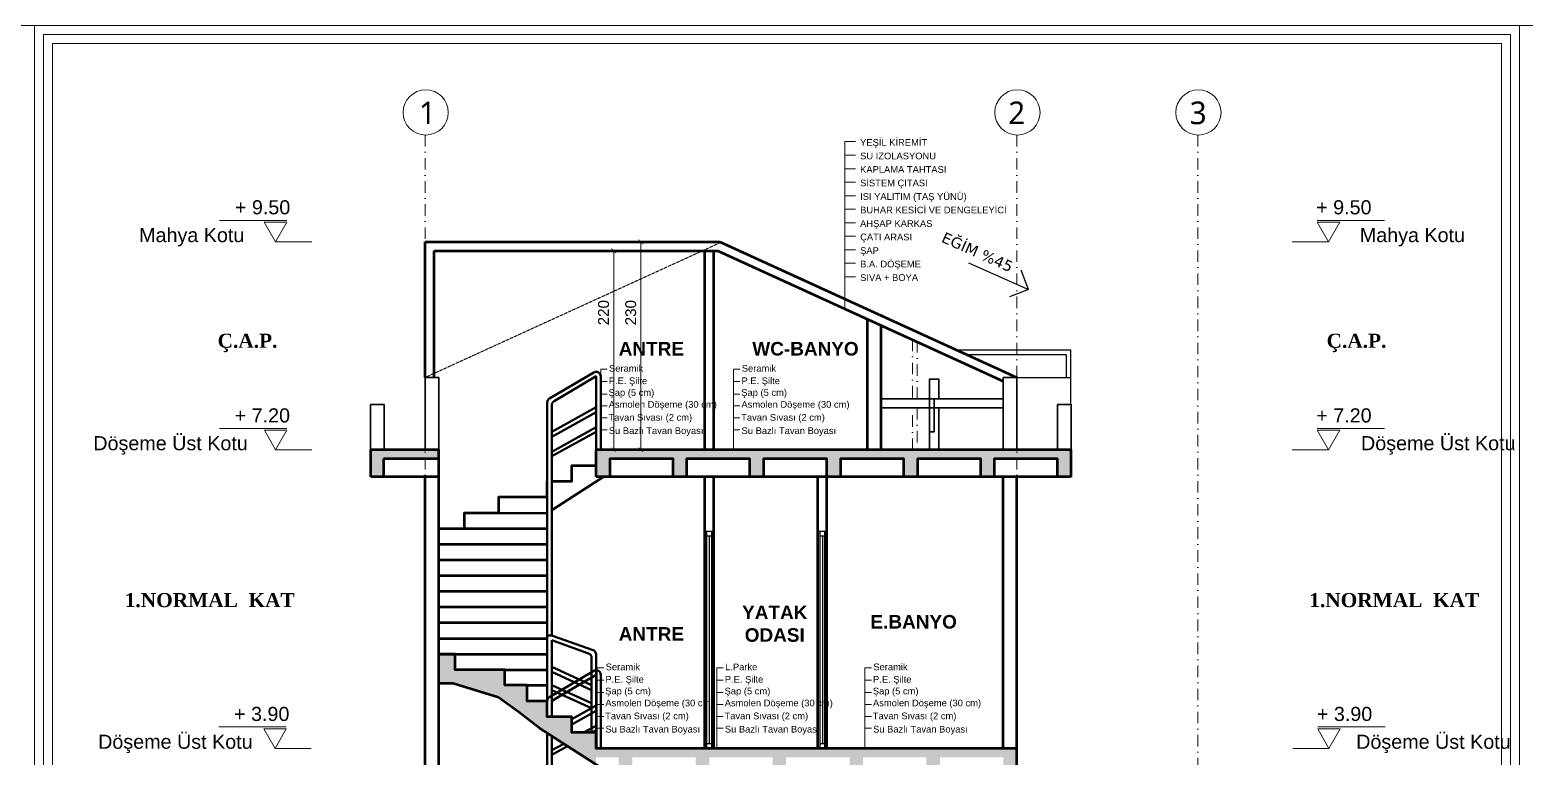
# Model space of a CAD drawing. Header units: millimetres. Extents: x 14753 to 45183, y 5640 to 19518.
# Drawn here: x 26674 to 28326, y 16760 to 17563 of the extents above; entities that cross this region are included whole.
import ezdxf

# ---------------------------------------------------------------- set-up
doc = ezdxf.new("R2010")
doc.units = ezdxf.units.MM
for name, pattern in [('DASHDOT', [25.399999999999995, 12.7, -6.349999999999999, 0, -6.349999999999999]), ('DUZ', [0]), ('HIDDEN', [0.375, 0.25, -0.125])]:
    doc.linetypes.add(name, pattern=pattern)
doc.layers.add('a_p1_enince', color=1, linetype='Continuous')
for name, color, linetype, lineweight in [('AKS', 251, 'DASHDOT', 0), ('CERCEVE', 66, 'Continuous', 0), ('Duvar', 1, 'Continuous', 50), ('DUVAR_0.30_gkhn', 7, 'DUZ', 30), ('Görüneyen', 250, 'HIDDEN', 0), ('k aks', 44, 'DASHDOT', 18), ('K GÖRÜNÜŞ ARKA', 133, 'Continuous', 25), ('k ic olcu', 254, 'Continuous', 18), ('k pencere', 4, 'Continuous', 25), ('k tarama', 252, 'Continuous', 9), ('k yazi', 253, 'Continuous', 15), ('Kolon', 30, 'Continuous', 50), ('korkuluk', 6, 'Continuous', 40), ('YAZI', 1, 'Continuous', 0)]:
    doc.layers.add(name, color=color, linetype=linetype, lineweight=lineweight)
doc.styles.add('MtXpl_Segoe_UI', font='segoeui.ttf')
doc.styles.get("Standard").update_dxf_attribs({"font": 'arial.ttf'})
doc.dimstyles.new('icölcü', dxfattribs={"dimtxt": 12, "dimasz": 5, "dimexe": 1.25, "dimexo": 0.625, "dimgap": 5, "dimtad": 1, "dimdec": 0, "dimtxsty": 'Standard', "dimblk": 'ARCHTICK', "dimcen": -10, "dimse1": 1, "dimse2": 1, "dimadec": 0, "dimazin": 0, "dimtfac": 1, "dimtdec": 0, "dimtix": 1, "dimtmove": 0, "dimatfit": 3, "dimldrblk": 'ARCHTICK', "dimfxl": 1, "dimarcsym": 0})

# ---------------------------------------------------------------- blocks, each defined once
blk = doc.blocks.new('kot1')
for p, q in [((578788.5013949978, 90039.10951766901), (578862.9744544147, 90039.10951766901)), ((578801.0013949977, 90015.45888257441), (578761.0013949977, 90015.45888257441))]:
    blk.add_line(p, q)
blk.add_lwpolyline([(578813.5013949977, 90037.10951766899), (578788.5013949978, 90037.10951766899), (578801.0013949977, 90015.45888257441)], close=True)
blk = doc.blocks.new('k4')
at = {"layer": 'YAZI', "xscale": -1}
for p in [(976925.0380763625, 4460772.342420494), (976925.0787831699, 4460542.441645302), (976924.3864420552, 4460212.441645302), (976936.4575047228, 4459882.441645303), (976937.1139725597, 4459822.441645303), (976909.9485159568, 4459602.441645302), (976909.9485159568, 4459542.441645303)]:
    blk.add_blockref('kot1', p, dxfattribs=at)
at = {"layer": 'YAZI'}
for s, p in [('+ 9.50', (398079.0605059606, 4550818.228418696, 574.2036407451214)), ('Mahya Kotu', (397973.1956796315, 4550787.507371284, 574.2036407451214)), ('+ 7.20', (398078.7839139566, 4550588.166819554, 574.2036407451214)), ('Döşeme Üst Kotu', (397922.552614645, 4550557.445772141, 574.2036407451214)), ('+ 3.90', (398078.091572842, 4550258.166819554, 574.2036407451214)), ('Döşeme Üst Kotu', (397927.8900110067, 4550227.445772142, 574.2036407451214)), ('+ 0.60(128.98)', (398006.5415931451, 4549928.166819554, 574.2036407451214)), ('S.B.K.', (398055.192902893, 4549897.445772141, 574.2036407451214)), ('± 0.00(128.38)', (398006.6050461327, 4549868.166819554, 574.2036407451214)), ('Sıfır kotu', (398025.5859817063, 4549837.806257015, 574.2036407451214)), ('-2.20', (398053.2774297854, 4549646.166819554, 574.2036407451214)), ('Temel Üst Kotu', (397946.6625924975, 4549617.445772142, 574.2036407451214)), ('-2.80', (398081.3382979146, 4549585.19585954, 459.3629125960972)), ('Temel Alt Kotu', (397954.4203846053, 4549557.536723289, 459.3629125960972))]:
    blk.add_text(s, height=15.6, dxfattribs=at).set_placement(p)
at = {"layer": 'YAZI', "char_height": 15.6, "width": 230.8503102549198, "attachment_point": 2}
for s, insert in [('{\\fTimes New Roman|b1|i0|c162|p18;Ç.A.P.}', (398092.9751912872, 4550686.287827863, -0.0010915079240021)), ('{\\fTimes New Roman|b1|i0|c162|p18;1.NORMAL  KAT}', (398051.2309492553, 4550399.606518415, -0.0010915079240021)), ('{\\fTimes New Roman|b1|i0|c162|p18;ZEMİN  KAT}', (398046.0338548907, 4550138.539850163, -0.0010915079240021)), ('{\\fTimes New Roman|b1|i0|c162|p18;1.BODRUM  KAT}', (398046.0338548907, 4549748.379798757, -0.0010915079240021))]:
    blk.add_mtext(s, dxfattribs=dict(at, insert=insert))
blk = doc.blocks.new('k3')
at = {"layer": 'YAZI'}
for p in [(-179475.0310472602, 4460772.342420494), (-179475.0717540676, 4460542.441645302), (-179474.379412953, 4460212.441645302), (-179486.4504756203, 4459882.441645303), (-179487.1069434576, 4459822.441645303), (-179459.9414868548, 4459602.441645302), (-179459.9414868548, 4459542.441645303)]:
    blk.add_blockref('kot1', p, dxfattribs=at)
for s, p in [('+ 9.50', (399312.460582262, 4550818.228418696, 574.2036407451214)), ('Mahya Kotu', (399360.6717676393, 4550787.507371284, 574.2036407451214)), ('+ 7.20', (399312.5684648211, 4550588.166819554, 574.2036407451214)), ('Döşeme Üst Kotu', (399362.0291801385, 4550557.445772141, 574.2036407451214)), ('+ 3.90', (399313.2608059357, 4550258.166819554, 574.2036407451214)), ('Döşeme Üst Kotu', (399356.6917837767, 4550227.445772142, 574.2036407451214)), ('+ 0.60(128.98)', (399306.2484208165, 4549928.166819554, 574.2036407451214)), ('S.B.K.', (399332.9202545437, 4549897.445772141, 574.2036407451214)), ('± 0.00(128.38)', (399306.8598056082, 4549868.166819554, 574.2036407451214)), ('Sıfır kotu', (399335.353707814, 4549837.806257015, 574.2036407451214)), ('-2.20', (399348.6361602395, 4549646.166819554, 574.2036407451214)), ('Temel Üst Kotu', (399354.2615238432, 4549617.445772142, 574.2036407451214)), ('-2.80', (399320.5752921103, 4549585.19585954, 459.3629125960972)), ('Temel Alt Kotu', (399349.068115297, 4549557.536723289, 459.3629125960972))]:
    blk.add_text(s, height=15.6, dxfattribs=at).set_placement(p)
at = {"layer": 'YAZI', "char_height": 15.6, "width": 230.8503102549198, "attachment_point": 2}
for s, insert in [('{\\fTimes New Roman|b1|i0|c162|p18;Ç.A.P.}', (399357.0318378149, 4550686.287827863, -0.0010915079240021)), ('{\\fTimes New Roman|b1|i0|c162|p18;1.NORMAL  KAT}', (399398.7760798468, 4550399.606518415, -0.0010915079240021)), ('{\\fTimes New Roman|b1|i0|c162|p18;ZEMİN  KAT}', (399403.9731742115, 4550138.539850163, -0.0010915079240021)), ('{\\fTimes New Roman|b1|i0|c162|p18;1.BODRUM  KAT}', (399403.9731742115, 4549748.379798757, -0.0010915079240021))]:
    blk.add_mtext(s, dxfattribs=dict(at, insert=insert))
blk = doc.blocks.new('GXFFCGXFGFC')
at = {"layer": 'k yazi'}
for p, q in [((25995.32770850364, 12934.18351832815), (25995.32770850364, 12749.4607881414)), ((26007.39960922377, 12934.18351832815), (25995.32770850347, 12934.18351832815)), ((26007.39960922377, 12919.24495832818), (25995.32770850347, 12919.24495832818)), ((26007.39960922377, 12904.3063983282), (25995.32770850347, 12904.3063983282)), ((26007.39960922377, 12889.36783832822), (25995.32770850347, 12889.36783832822)), ((26007.39960922359, 12874.42927832824), (25995.32770850329, 12874.42927832824)), ((26007.39960922342, 12859.49071832826), (25995.32770850311, 12859.49071832826)), ((26007.39960922324, 12844.55215832828), (25995.32770850294, 12844.55215832828)), ((26007.39960922307, 12829.6135983283), (25995.32770850277, 12829.6135983283)), ((26007.39960922289, 12814.67503832832), (25995.32770850259, 12814.67503832832)), ((26007.39960922289, 12799.73647832834), (25995.32770850259, 12799.73647832834)), ((26007.39960922184, 12784.79791832836), (25995.32770850154, 12784.79791832836))]:
    blk.add_line(p, q, dxfattribs=at)
for s, p in [('YEŞİL KİREMİT', (26012.3791292237, 12929.59546704206)), ('SU IZOLASYONU', (26012.3791292237, 12914.65690704208)), ('KAPLAMA TAHTASI', (26012.3791292237, 12899.7183470421)), ('SİSTEM ÇITASI', (26012.3791292237, 12884.77978704212)), ('ISI YALITIM (TAŞ YÜNÜ)', (26012.37912922353, 12869.84122704214)), ('BUHAR KESİCİ VE DENGELEYİCİ', (26012.37912922335, 12854.90266704216)), ('AHŞAP KARKAS', (26012.37912922317, 12839.96410704218)), ('ÇATI ARASI', (26012.379129223, 12825.0255470422)), ('ŞAP', (26012.37912922283, 12810.08698704221)), ('B.A. DÖŞEME', (26012.37912922283, 12795.14842704223)), ('SIVA + BOYA', (26012.37912922178, 12780.20986704226))]:
    blk.add_text(s, height=7.400000000000001, dxfattribs=at).set_placement(p)
blk = doc.blocks.new('_ArchTick')
at = {"color": 0, "linetype": 'ByBlock', "const_width": 0.15}
blk.add_lwpolyline([(-0.5, -0.5), (0.5, 0.5)], dxfattribs=at)
blk = doc.blocks.new('*D883')
at = {"layer": 'Defpoints', "color": 0, "transparency": 16777216}
for p in [(389633.6173663067, 4550787.900527875), (389720.9476994856, 4550787.900527875), (389645.2592489821, 4550557.900527878)]:
    blk.add_point(p, dxfattribs=at)
at = {"layer": 'k ic olcu', "color": 0, "lineweight": -2, "transparency": 16777216}
blk.add_line((389633.6173663067, 4550557.900527878), (389633.6173663067, 4550787.900527875), dxfattribs=at)
at = {"layer": 'k ic olcu', "color": 0, "lineweight": -2, "transparency": 16777216, "xscale": 5, "yscale": 5, "zscale": 5}
for p, rotation in [((389633.6173663067, 4550787.900527875), 90), ((389633.6173663067, 4550557.900527878), 270)]:
    blk.add_blockref('_ArchTick', p, dxfattribs=dict(at, rotation=rotation))
at = {"layer": 'k ic olcu', "color": 0, "transparency": 16777216, "insert": (389622.4863976858, 4550709.509719085), "char_height": 12, "attachment_point": 5, "rotation": 90}
blk.add_mtext('230', dxfattribs=at)
blk = doc.blocks.new('*D884')
at = {"layer": 'Defpoints', "color": 0, "transparency": 16777216}
for p in [(389603.6218001396, 4550777.900527877), (389704.259248982, 4550777.900527877), (389615.2592489821, 4550557.900527878)]:
    blk.add_point(p, dxfattribs=at)
at = {"layer": 'k ic olcu', "color": 0, "lineweight": -2, "transparency": 16777216}
blk.add_line((389603.6218001396, 4550557.900527878), (389603.6218001396, 4550777.900527877), dxfattribs=at)
at = {"layer": 'k ic olcu', "color": 0, "lineweight": -2, "transparency": 16777216, "xscale": 5, "yscale": 5, "zscale": 5}
for p, rotation in [((389603.6218001396, 4550777.900527877), 90), ((389603.6218001396, 4550557.900527878), 270)]:
    blk.add_blockref('_ArchTick', p, dxfattribs=dict(at, rotation=rotation))
at = {"layer": 'k ic olcu', "color": 0, "transparency": 16777216, "insert": (389592.4949242882, 4550709.509719085), "char_height": 12, "attachment_point": 5, "rotation": 90}
blk.add_mtext('220', dxfattribs=at)
blk = doc.blocks.new('b blok a-a kesiti')
at = {"layer": 'k tarama'}
h = blk.add_hatch(dxfattribs=at)
h.set_pattern_fill('JIS_STN_2.5', color=256, scale=5)
h.set_pattern_definition([(45, (66.99744274740806, -1743.027418503538), (-8.838834764831844, 8.838834764831844), []), (45, (75.8224427474197, -1743.027418503538), (-8.838834764831844, 8.838834764831844), [6, -2.5])])
h.paths.add_polyline_path([(389754.2592489819, 4550547.900527877), (389684.2592489819, 4550547.900527877), (389684.2592489819, 4550527.900527876), (389669.2592489819, 4550527.900527876), (389669.2592489819, 4550547.900527877), (389599.259248982, 4550547.900527877), (389599.259248982, 4550527.900527876), (389584.2592489819, 4550527.900527876), (389584.2592489819, 4550557.900527876), (390109.2592489819, 4550557.900527876), (390109.2592489819, 4550527.900527876), (390094.2592489819, 4550527.900527876), (390094.2592489819, 4550547.900527877), (390024.2592489819, 4550547.900527877), (390024.2592489819, 4550527.900527876), (390009.2592489819, 4550527.900527876), (390009.2592489819, 4550547.900527877), (389939.2592489819, 4550547.900527877), (389939.2592489819, 4550527.900527876), (389924.2592489819, 4550527.900527876), (389924.2592489819, 4550547.900527877), (389854.2592489819, 4550547.900527877), (389854.2592489819, 4550527.900527876), (389839.259248982, 4550527.900527876), (389839.259248982, 4550547.900527877), (389769.2592489819, 4550547.900527877), (389769.2592489819, 4550527.900527876), (389754.2592489819, 4550527.900527876)])
h.paths.add_polyline_path([(389335.2592489819, 4550557.900527876), (389410.2592489819, 4550557.900527876), (389410.2592489819, 4550547.900527877), (389349.2592489819, 4550547.900527877), (389349.2592489819, 4550527.900527876), (389335.2592489819, 4550527.900527876)])
h.paths.add_polyline_path([(389498.9104386718, 4549938.011282035), (389476.4716648254, 4549954.292883374), (389426.1138101019, 4549969.742633139), (389410.2592489819, 4549969.742633139), (389410.2592489819, 4550002.111054192), (389428.3630660069, 4550002.111054192), (389428.3630660069, 4549984.74263314), (389483.2592489819, 4549984.74263314), (389483.2592489819, 4549967.900527876), (389507.9211937567, 4549967.900527876), (389507.9211937567, 4549950.005791035), (389530.2592489819, 4549950.005791035), (389530.2592489819, 4549932.637369982), (389557.2592489819, 4549932.637369982), (389557.2592489819, 4549915.268948929), (389584.2592489819, 4549915.268948929), (389584.2592489819, 4549897.900527877), (390249.2592489819, 4549897.900527877), (390249.2592489819, 4549617.900527876), (390224.259248982, 4549617.900527876), (390224.259248982, 4549867.900527877), (390224.259248982, 4549887.900527877), (390154.2592489819, 4549887.900527877), (390154.2592489819, 4549867.900527877), (390139.2592489819, 4549867.900527877), (390139.2592489819, 4549887.900527877), (390069.2592489819, 4549887.900527877), (390069.2592489819, 4549867.900527877), (390054.2592489819, 4549867.900527877), (390054.2592489819, 4549887.900527877), (389984.2592489819, 4549887.900527877), (389984.2592489819, 4549867.900527877), (389969.2592489819, 4549867.900527877), (389969.2592489819, 4549887.900527877), (389899.2592489819, 4549887.900527877), (389899.2592489819, 4549867.900527877), (389884.2592489819, 4549867.900527877), (389884.2592489819, 4549887.900527877), (389814.2592489819, 4549887.900527877), (389814.2592489819, 4549867.900527877), (389799.2592489819, 4549867.900527877), (389799.2592489819, 4549887.900527877), (389729.2592489819, 4549887.900527877), (389729.2592489819, 4549867.900527877), (389714.2592489819, 4549867.900527877), (389714.2592489819, 4549887.900527877), (389644.2592489819, 4549887.900527877), (389644.2592489819, 4549867.900527877), (389629.259248982, 4549867.900527877), (389629.259248982, 4549887.900527877), (389584.2592489819, 4549887.900527877), (389584.2592489819, 4549880.06501356), (389521.5808048293, 4549920.384480558)])
h.paths.add_polyline_path([(389345.2592489819, 4549617.900527876), (390299.259248982, 4549617.900527876), (390299.259248982, 4549557.900527877), (389345.2592489819, 4549557.900527877)])
h.paths.add_polyline_path([(389395.2592489819, 4549897.900527877), (389420.2592489819, 4549897.900527877), (389420.2592489819, 4549617.900527876), (389395.2592489819, 4549617.900527876)])
h.paths.add_polyline_path([(389420.2592489819, 4549706.321580508), (389428.3630660069, 4549706.321580508), (389428.3630660069, 4549691.584738403), (389483.2592489819, 4549691.584738403), (389483.2592489819, 4549676.847896297), (389507.9211937567, 4549676.847896297), (389507.9211937567, 4549662.111054192), (389530.2592489819, 4549662.111054192), (389530.2592489819, 4549647.374212087), (389557.2592489819, 4549647.374212087), (389557.2592489819, 4549632.637369982), (389584.2592489819, 4549632.637369982), (389584.2592489819, 4549617.900527876), (389552.9500143061, 4549617.900527876), (389550.0728708311, 4549619.470898584), (389522.5224718851, 4549634.50815337), (389499.9400088237, 4549649.406235996), (389477.3555925175, 4549662.901642794), (389426.3847186454, 4549676.584738404), (389420.2592489819, 4549676.584738404)], flags=17)
h.paths.add_polyline_path([(389964.2592489819, 4550217.900527877), (389964.2592489819, 4550197.900527876), (389949.2592489819, 4550197.900527876), (389949.2592489819, 4550217.900527877), (389879.2592489819, 4550217.900527877), (389879.2592489819, 4550197.900527876), (389864.2592489819, 4550197.900527876), (389864.2592489819, 4550217.900527877), (389794.2592489819, 4550217.900527877), (389794.2592489819, 4550197.900527876), (389779.259248982, 4550197.900527876), (389779.259248982, 4550217.900527876), (389709.2592489819, 4550217.900527877), (389709.2592489819, 4550197.900527876), (389694.2592489819, 4550197.900527876), (389694.2592489819, 4550217.900527877), (389624.2592489819, 4550217.900527877), (389624.2592489819, 4550197.900527876), (389609.2592489819, 4550197.900527876), (389609.2592489819, 4550217.900527877), (389584.2592489819, 4550217.900527877), (389584.2592489819, 4550210.06501356), (389521.5808048293, 4550250.384480558), (389498.9104386718, 4550268.011282035), (389476.4716648254, 4550284.292883373), (389426.1138101019, 4550299.742633139), (389410.2592489819, 4550299.742633139), (389410.2592489819, 4550332.111054192), (389428.3630660069, 4550332.111054192), (389428.3630660069, 4550314.74263314), (389483.2592489819, 4550314.74263314), (389483.2592489819, 4550297.900527876), (389507.9211937567, 4550297.900527876), (389507.9211937567, 4550280.005791035), (389530.2592489819, 4550280.005791035), (389530.2592489819, 4550262.637369981), (389557.2592489819, 4550262.637369981), (389557.2592489819, 4550245.26894893), (389584.2592489819, 4550245.26894893), (389584.2592489819, 4550227.900527876), (390049.2592489819, 4550227.900527876), (390049.2592489819, 4550197.900527876), (390034.2592489819, 4550197.900527876), (390034.2592489819, 4550217.900527876)])
at = {"layer": 'AKS'}
blk.add_lwpolyline([(389933.9213917834, 4550679.572661413), (389933.8657312542, 4550614.306787413), (389938.8629846722, 4550614.306787413), (389938.9189294381, 4550677.289370895)], dxfattribs=at)
blk.add_lwpolyline([(389938.8629846722, 4550557.900527876), (389933.8657312542, 4550557.900527876), (389933.8657312542, 4550604.306320113), (389938.8629846722, 4550604.306320113)], close=True, dxfattribs=at)
at = {"layer": 'Duvar'}
for p, q in [((389395.2592489819, 4550787.900527875), (389720.9476994855, 4550787.900527874)), ((389395.2592489819, 4550637.900527875), (389395.2592489819, 4550787.900527875)), ((389720.9476994855, 4550787.900527874), (390049.2592489819, 4550637.900527878)), ((389405.2592489818, 4550777.900527875), (389718.771473003, 4550777.900527875)), ((389405.2592489818, 4550637.900527875), (389405.2592489818, 4550777.900527875)), ((389704.259248982, 4550557.900527876), (389704.259248982, 4550777.900527875)), ((389714.2592489819, 4550557.900527876), (389714.2592489819, 4550777.900527875)), ((389718.771473003, 4550777.900527875), (390034.2592489817, 4550633.759493337)), ((389884.2592489819, 4550557.900527876), (389884.2592489819, 4550702.29195902)), ((389899.2592489819, 4550557.900527876), (389899.2592489819, 4550695.438712451)), ((389395.2592489819, 4550227.900527876), (389395.2592489819, 4550527.900527876)), ((389410.2592489819, 4550227.900527876), (389410.2592489819, 4550527.900527876)), ((389704.259248982, 4550227.900527876), (389704.259248982, 4550527.900527876)), ((389714.2592489819, 4550227.900527876), (389714.2592489819, 4550527.900527876)), ((389829.2592489819, 4550227.900527876), (389829.2592489819, 4550527.900527876)), ((389839.259248982, 4550227.900527876), (389839.259248982, 4550527.900527876)), ((390034.2592489819, 4550227.900527876), (390034.2592489819, 4550527.900527876)), ((390049.2592489819, 4550227.900527876), (390049.2592489819, 4550527.900527876)), ((389476.5345479349, 4550488.426843666), (389530.2592489819, 4550487.959750403)), ((389410.2592489819, 4550471.058422614), (389530.2592489819, 4550471.058422614)), ((389410.2592489819, 4550453.690001561), (389530.2592489819, 4550453.690001561)), ((389410.2592489819, 4550436.321580509), (389530.2592489819, 4550436.321580509)), ((389410.2592489819, 4550418.953159456), (389530.2592489819, 4550418.953159456)), ((389410.2592489819, 4550401.584738404), (389530.2592489819, 4550401.584738404)), ((389410.2592489819, 4550384.21631735), (389530.2592489819, 4550384.21631735)), ((389410.2592489819, 4550366.847896297), (389530.2592489819, 4550366.847896297)), ((389410.2592489819, 4550349.479475245), (389530.2592489819, 4550349.479475245)), ((389410.2592489819, 4550332.111054192), (389530.2592489819, 4550332.111054192)), ((389483.2592489819, 4550314.74263314), (389530.2592489819, 4550314.74263314)), ((389507.9211937567, 4550297.900527876), (389530.2592489819, 4550297.900527876)), ((389395.2592489819, 4549897.900527877), (389395.2592489819, 4550227.900527876)), ((389410.2592489819, 4549897.900527877), (389410.2592489819, 4550227.900527876))]:
    blk.add_line(p, q, dxfattribs=at)
for points in [[(389535.259248982, 4550523.163685771), (389557.2592489819, 4550523.163685771), (389557.2592489819, 4550540.532106825), (389584.2592489819, 4550540.532106825)], [(389438.8064715254, 4550471.058422614), (389438.8064715254, 4550488.426843666), (389476.5345479349, 4550488.426843666), (389476.5345479349, 4550505.795264719), (389530.2592489819, 4550505.795264719), (389530.2592489819, 4550523.163685771)], [(389592.3490030567, 4550527.900527876), (389565.3743411253, 4550510.548406166), (389535.2592489818, 4550491.176124672)]]:
    blk.add_lwpolyline(points, dxfattribs=at)
at = {"layer": 'DUVAR_0.30_gkhn'}
for points in [[(389395.2592489819, 4550557.900527875), (389395.2592489819, 4550637.900527875), (389410.2592489819, 4550637.900527875), (389410.2592489819, 4550557.900527875)], [(389962.8494462568, 4550604.335939208), (389962.8494462568, 4550557.930146972), (389952.8501710494, 4550557.930146972), (389952.8501710494, 4550636.06608776), (389962.8494462568, 4550636.06608776), (389962.8494462568, 4550614.336406509)], [(390049.2592489819, 4550557.900527876), (390049.2592489819, 4550637.900527877), (390034.2592489819, 4550637.900527877), (390034.2592489819, 4550557.900527876)], [(389962.8494462568, 4550614.336406509), (390034.2589962447, 4550614.336406509), (390034.2595017191, 4550604.305060529), (389899.2592489819, 4550604.300613695)], [(389899.2592489819, 4550614.277642479), (389962.8494462568, 4550614.276896968), (389962.8494462568, 4550614.276896968)], [(389334.9592489816, 4550557.900527875), (389334.9592489816, 4550607.900527875), (389349.9592489816, 4550607.900527875), (389349.9592489816, 4550557.900527875)], [(390109.2592489819, 4550557.900527876), (390109.2592489819, 4550607.900527877), (390094.2592489819, 4550607.900527877), (390094.2592489819, 4550557.900527876)]]:
    blk.add_lwpolyline(points, dxfattribs=at)
blk.add_lwpolyline([(389952.8501710494, 4550614.336406509), (389957.8474244673, 4550614.336406509), (389957.8474244673, 4550577.929889479), (389952.8501710494, 4550577.929889479)], close=True, dxfattribs=at)
at = {"layer": 'Görüneyen'}
blk.add_line((389395.2592489839, 4550637.900527875), (389722.2592489839, 4550787.301303067), dxfattribs=at)
at = {"layer": 'k aks'}
for p, q in [((389395.2592489819, 4550905.827509436), (389395.2592489819, 4549353.827509436)), ((390049.2592489819, 4550905.827509436), (390049.2592489819, 4549353.827509436)), ((390249.2592489819, 4550905.827509436), (390249.2592489819, 4549353.827509436))]:
    blk.add_line(p, q, dxfattribs=at)
at = {"layer": 'k aks', "linetype": 'Continuous'}
for centre in [(389395.8847816028, 4550930.819682389), (390049.8847816028, 4550930.819682389), (390249.8847816028, 4550930.819682389)]:
    blk.add_circle(centre, 25, dxfattribs=at)
at = {"layer": 'K GÖRÜNÜŞ ARKA'}
blk.add_line((390049.2592489819, 4550637.900527877), (390108.9592489815, 4550637.900527877), dxfattribs=at)
for points in [[(390108.9592489815, 4550607.900527877), (390108.9592489815, 4550667.900527876), (389983.5969390826, 4550667.900527876)], [(390103.9592489815, 4550637.900527877), (390103.9592489815, 4550662.900527877), (389994.5406573995, 4550662.900527877)]]:
    blk.add_lwpolyline(points, dxfattribs=at)
at = {"layer": 'k pencere'}
for p, q in [((389995.8671156762, 4550764.667934251), (390062.0015886866, 4550735.274835134)), ((390062.0015886866, 4550735.274835134), (390054.0727572185, 4550756.447057729)), ((390062.0015886866, 4550735.274835134), (390040.9729900039, 4550726.972581497)), ((389706.7592489819, 4550227.900527876), (389706.7592489819, 4550467.900527876)), ((389711.7592489819, 4550467.900527876), (389711.7592489819, 4550227.900527876)), ((389831.7592489819, 4550227.900527876), (389831.7592489819, 4550467.900527876)), ((389836.7592489819, 4550467.900527876), (389836.7592489819, 4550227.900527876)), ((389706.7592489819, 4550462.900527876), (389711.7592489819, 4550462.900527876)), ((389709.2592489819, 4550462.900527876), (389709.2592489819, 4550232.900527877)), ((389831.7592489819, 4550462.900527876), (389836.7592489819, 4550462.900527876)), ((389834.2592489819, 4550462.900527876), (389834.2592489819, 4550232.900527877)), ((389711.7592489819, 4550232.900527877), (389706.7592489819, 4550232.900527877)), ((389836.7592489819, 4550232.900527877), (389831.7592489819, 4550232.900527877))]:
    blk.add_line(p, q, dxfattribs=at)
for points in [[(389714.2592489819, 4550227.900527876), (389704.259248982, 4550227.900527876), (389704.259248982, 4550467.900527876), (389714.2592489819, 4550467.900527876)], [(389839.259248982, 4550227.900527876), (389829.2592489819, 4550227.900527876), (389829.2592489819, 4550467.900527876), (389839.259248982, 4550467.900527876)]]:
    blk.add_lwpolyline(points, close=True, dxfattribs=at)
at = {"layer": 'k yazi'}
for p, q in [((389589.2592489819, 4550646.939668719), (389596.4950844846, 4550646.939668719)), ((389589.2592489819, 4550557.900527876), (389589.2592489819, 4550646.939668719)), ((389735.9496061728, 4550646.939668719), (389743.1854416755, 4550646.939668719)), ((389735.9496061728, 4550557.900527876), (389735.9496061728, 4550646.939668719)), ((389589.2592489819, 4550633.434445352), (389596.4950844846, 4550633.434445352)), ((389735.9496061728, 4550633.434445352), (389743.1854416755, 4550633.434445352)), ((389589.2592489819, 4550619.591861246), (389596.4950844846, 4550619.591861246)), ((389589.2592489819, 4550619.591861246), (389596.4950844846, 4550619.591861246)), ((389735.9496061728, 4550619.591861246), (389743.1854416755, 4550619.591861246)), ((389735.9496061728, 4550619.591861246), (389743.1854416755, 4550619.591861246)), ((389589.2592489819, 4550606.415495174), (389596.4950844846, 4550606.415495174)), ((389589.2592489819, 4550606.415495174), (389596.4950844846, 4550606.415495174)), ((389735.9496061728, 4550606.415495174), (389743.1854416755, 4550606.415495174)), ((389735.9496061728, 4550606.415495174), (389743.1854416755, 4550606.415495174)), ((389589.2592489819, 4550593.2391291), (389596.4950844846, 4550593.2391291)), ((389589.2592489819, 4550593.2391291), (389596.4950844846, 4550593.2391291)), ((389589.2592489819, 4550580.062763028), (389596.4950844846, 4550580.062763028)), ((389589.2592489819, 4550580.062763028), (389596.4950844846, 4550580.062763028)), ((389735.9496061728, 4550593.2391291), (389743.1854416755, 4550593.2391291)), ((389735.9496061728, 4550593.2391291), (389743.1854416755, 4550593.2391291)), ((389735.9496061728, 4550580.062763028), (389743.1854416755, 4550580.062763028)), ((389735.9496061728, 4550580.062763028), (389743.1854416755, 4550580.062763028)), ((389585.5563680566, 4550316.939668719), (389592.7922035593, 4550316.939668719)), ((389585.5563680566, 4550227.900527876), (389585.5563680566, 4550316.939668719)), ((389717.50793258, 4550316.939668719), (389724.7437680827, 4550316.939668719)), ((389717.50793258, 4550227.900527876), (389717.50793258, 4550316.939668719)), ((389881.3359047691, 4550316.939668719), (389888.5717402718, 4550316.939668719)), ((389881.3359047691, 4550227.900527876), (389881.3359047691, 4550316.939668719)), ((389585.5563680566, 4550303.434445352), (389592.7922035593, 4550303.434445352)), ((389717.50793258, 4550303.434445352), (389724.7437680827, 4550303.434445352)), ((389881.3359047691, 4550303.434445352), (389888.5717402718, 4550303.434445352)), ((389585.5563680566, 4550289.591861246), (389592.7922035593, 4550289.591861246)), ((389585.5563680566, 4550289.591861246), (389592.7922035593, 4550289.591861246)), ((389717.50793258, 4550289.591861246), (389724.7437680827, 4550289.591861246)), ((389717.50793258, 4550289.591861246), (389724.7437680827, 4550289.591861246)), ((389881.3359047691, 4550289.591861246), (389888.5717402718, 4550289.591861246)), ((389881.3359047691, 4550289.591861246), (389888.5717402718, 4550289.591861246)), ((389585.5563680566, 4550276.415495174), (389592.7922035593, 4550276.415495174)), ((389585.5563680566, 4550276.415495174), (389592.7922035593, 4550276.415495174)), ((389717.50793258, 4550276.415495174), (389724.7437680827, 4550276.415495174)), ((389717.50793258, 4550276.415495174), (389724.7437680827, 4550276.415495174)), ((389881.3359047691, 4550276.415495174), (389888.5717402718, 4550276.415495174)), ((389881.3359047691, 4550276.415495174), (389888.5717402718, 4550276.415495174)), ((389585.5563680566, 4550263.239129101), (389592.7922035593, 4550263.239129101)), ((389585.5563680566, 4550263.239129101), (389592.7922035593, 4550263.239129101)), ((389585.5563680566, 4550250.062763027), (389592.7922035593, 4550250.062763027)), ((389585.5563680566, 4550250.062763027), (389592.7922035593, 4550250.062763027)), ((389717.50793258, 4550263.239129101), (389724.7437680827, 4550263.239129101)), ((389717.50793258, 4550263.239129101), (389724.7437680827, 4550263.239129101)), ((389717.50793258, 4550250.062763027), (389724.7437680827, 4550250.062763027)), ((389717.50793258, 4550250.062763027), (389724.7437680827, 4550250.062763027)), ((389881.3359047691, 4550263.239129101), (389888.5717402718, 4550263.239129101)), ((389881.3359047691, 4550263.239129101), (389888.5717402718, 4550263.239129101)), ((389881.3359047691, 4550250.062763027), (389888.5717402718, 4550250.062763027)), ((389881.3359047691, 4550250.062763027), (389888.5717402718, 4550250.062763027))]:
    blk.add_line(p, q, dxfattribs=at)
at = {"layer": 'Kolon'}
for p, q in [((389410.2592489819, 4550557.900527876), (389335.2592489819, 4550557.900527876)), ((389335.2592489819, 4550527.900527876), (389335.2592489819, 4550557.900527876)), ((389410.2592489819, 4550547.900527877), (389349.2592489819, 4550547.900527877)), ((389349.2592489819, 4550547.900527877), (389349.2592489819, 4550527.900527876)), ((389410.2592489819, 4550527.900527876), (389410.2592489819, 4550557.900527876)), ((390109.2592489819, 4550557.900527876), (389584.2592489819, 4550557.900527876)), ((389584.2592489819, 4550527.900527876), (389584.2592489819, 4550557.900527876)), ((390109.2592489819, 4550527.900527876), (390109.2592489819, 4550557.900527876)), ((389410.2592489819, 4550527.900527876), (389335.2592489819, 4550527.900527876)), ((390109.2592489819, 4550527.900527876), (389584.2592489819, 4550527.900527876)), ((390049.2592489819, 4550197.900527876), (390049.2592489819, 4550227.900527876))]:
    blk.add_line(p, q, dxfattribs=at)
for points in [[(389669.2592489819, 4550527.900527876), (389669.2592489819, 4550547.900527877), (389599.259248982, 4550547.900527877), (389599.259248982, 4550527.900527876)], [(389754.2592489819, 4550527.900527876), (389754.2592489819, 4550547.900527877), (389684.2592489819, 4550547.900527877), (389684.2592489819, 4550527.900527876)], [(389839.259248982, 4550527.900527876), (389839.259248982, 4550547.900527877), (389769.2592489819, 4550547.900527877), (389769.2592489819, 4550527.900527876)], [(389924.2592489819, 4550527.900527876), (389924.2592489819, 4550547.900527877), (389854.2592489819, 4550547.900527877), (389854.2592489819, 4550527.900527876)], [(390009.2592489819, 4550527.900527876), (390009.2592489819, 4550547.900527877), (389939.2592489819, 4550547.900527877), (389939.2592489819, 4550527.900527876)], [(390094.2592489819, 4550527.900527876), (390094.2592489819, 4550547.900527877), (390024.2592489819, 4550547.900527877), (390024.2592489819, 4550527.900527876)], [(390049.2592489819, 4550227.900527876), (389584.2592489819, 4550227.900527876), (389584.2592489819, 4550245.26894893), (389557.2592489819, 4550245.26894893), (389557.2592489819, 4550262.637369981), (389530.2592489819, 4550262.637369981), (389530.2592489819, 4550280.005791035), (389507.9211937567, 4550280.005791035), (389507.9211937567, 4550297.900527876), (389483.2592489819, 4550297.900527876), (389483.2592489819, 4550314.74263314), (389428.3630660069, 4550314.74263314), (389428.3630660069, 4550332.111054192), (389410.2592489819, 4550332.111054192)], [(390049.2592489819, 4550197.900527876), (389603.1694949088, 4550197.900527876), (389521.5808048293, 4550250.384480558), (389498.9104386718, 4550268.011282035), (389476.4716648254, 4550284.292883373), (389426.1138101019, 4550299.742633139), (389410.2592489819, 4550299.742633139)]]:
    blk.add_lwpolyline(points, dxfattribs=at)
at = {"layer": 'korkuluk'}
for p, q in [((389584.2592489818, 4550605.122750098), (389535.259248982, 4550577.900527876)), ((389584.2592489819, 4550599.402955576), (389535.259248982, 4550572.180733353)), ((389584.2592489818, 4550582.96336653), (389535.2592489818, 4550555.741144307)), ((389584.2592489818, 4550577.96336653), (389535.2592489818, 4550550.741144308)), ((389535.259248982, 4550262.637369981), (389535.259248982, 4550347.332560444)), ((389535.259248982, 4550347.332560444), (389575.9297027925, 4550332.916610108)), ((389579.2592489819, 4550297.900527876), (389535.259248982, 4550317.900527876)), ((389579.2592489819, 4550328.203905569), (389579.2592489819, 4550245.26894893)), ((389579.2592489819, 4550292.408234252), (389535.259248982, 4550312.408234252)), ((389579.2592489819, 4550277.900527876), (389535.259248982, 4550297.900527876)), ((389579.2592489819, 4550272.408234254), (389535.259248982, 4550292.408234252)), ((389584.2592489818, 4550275.122750099), (389557.2592489818, 4550260.122750099)), ((389584.2592489819, 4550269.402955576), (389557.2592489818, 4550254.402955576)), ((389584.2592489818, 4550252.96336653), (389570.4092973008, 4550245.26894893)), ((389548.4757447969, 4550233.083641982), (389535.2592489818, 4550225.741144308)), ((389584.2592489818, 4550247.96336653), (389579.4092973008, 4550245.26894893)), ((389584.2592489818, 4550245.331787582), (389584.1461394062, 4550245.26894893)), ((389552.6464765044, 4550230.400715153), (389535.2592489818, 4550220.741144308))]:
    blk.add_line(p, q, dxfattribs=at)
for points in [[(389589.2592489819, 4550557.900527876), (389589.2592489819, 4550639.154490246, 0.5801921158379102), (389581.7224688163, 4550643.463172921), (389532.7224688164, 4550614.613931168, 0.2656688891965152), (389530.2592489819, 4550610.305248493), (389530.2592489819, 4550487.959750403)], [(389535.259248982, 4550491.176124672), (389535.259248982, 4550607.446811215, -0.2656688892908996), (389537.7224688179, 4550611.755493892), (389584.2592489818, 4550639.154490222), (389584.2592489819, 4550557.900527876)], [(389584.2592489819, 4550245.26894893), (389584.2592489819, 4550331.736427249, 0.3176160949016926), (389580.9297027926, 4550336.449131788), (389536.0697703792, 4550352.35007452, 0.0853665657532928), (389534.3993165685, 4550352.637369981), (389530.2592489819, 4550352.637369981)], [(389589.2592489819, 4550227.900527876), (389589.2592489819, 4550309.154490246, 0.5801921158379102), (389581.7224688163, 4550313.463172921), (389532.7224688164, 4550284.613931167, 0.2656688891965152), (389530.2592489819, 4550280.305248493), (389530.2592489819, 4550262.637369981)], [(389535.259248982, 4550262.637369981), (389535.259248982, 4550277.446811215, -0.2656688892908996), (389537.7224688179, 4550281.755493891), (389584.2592489818, 4550309.154490222), (389584.2592489819, 4550227.900527876)]]:
    blk.add_lwpolyline(points, format="xyb", dxfattribs=at)
for points in [[(389530.2592489819, 4550487.959750403), (389530.2592489819, 4550262.637369981)], [(389535.259248982, 4550352.56286653), (389535.259248982, 4550491.176124672)], [(389530.2592489819, 4550244.801855665), (389530.2592489819, 4550157.959750403)], [(389535.259248982, 4550161.176124671), (389535.259248982, 4550241.585481396)]]:
    blk.add_lwpolyline(points, dxfattribs=at)
blk.add_arc((389574.2592489819, 4550328.203905569), 5.000000000807323, 0, 70.48274279552614, dxfattribs=at)
at = {"layer": 'a_p1_enince'}
blk.add_blockref('GXFFCGXFGFC', (363863.6229202333, 4537964.394251869), dxfattribs=at)
at = {"layer": 'k ic olcu'}
for name, p in [('k4', (-8894.036295076832, 0)), ('k3', (-8932.445977733936, 0))]:
    blk.add_blockref(name, p, dxfattribs=at)
at = {"layer": 'k aks', "style": 'MtXpl_Segoe_UI'}
for s, p in [('2', (390039.8072410367, 4550917.916956478)), ('3', (390240.2779523337, 4550917.916956478)), ('1', (389388.4397375499, 4550917.916956478))]:
    blk.add_text(s, height=25, dxfattribs=at).set_placement(p)
at = {"layer": 'k yazi', "insert": (389964.7486592347, 4550787.905258946), "char_height": 12, "attachment_point": 7, "rotation": 336.0375110254236}
blk.add_mtext_dynamic_manual_height_columns('{\\fVerdana|b0|i0|c162|p34;EĞİM %45}', width=153.7632020074525, gutter_width=12.5, heights=[0], dxfattribs=at)
at = {"layer": 'k yazi'}
for s, insert, char_height, width, attachment_point in [('{\\fArial|b1|i0|c162|p34;\\C0;ANTRE}', (389645.2592489808, 4550677.134053259), 15, 177.5771617345536, 2), ('{\\fArial|b1|i0|c162|p34;\\C0;WC-BANYO}', (389815.6356348085, 4550677.134053259), 15, 177.5771617345536, 2), ('{\\C7;Seramik}', (389598.5021960548, 4550651.675185892), 7.4, 53.89089732870428, 1), ('{\\C7;Seramik}', (389745.1925532458, 4550651.675185892), 7.4, 53.89089732870428, 1), ('{\\fArial|b0|i0|c162|p34;\\C7;P.E. Şilte}', (389598.1910485581, 4550637.898887018), 7.4, 45.53639769560044, 1), ('{\\fArial|b0|i0|c162|p34;\\C7;P.E. Şilte}', (389744.881405749, 4550637.898887018), 7.4, 45.53639769560044, 1), ('{\\fArial|b0|i0|c162|p34;\\C7;Şap (5 cm)}', (389597.9324200726, 4550624.951899231), 7.4, 52.75160089202194, 1), ('{\\fArial|b0|i0|c162|p34;\\C7;Şap (5 cm)}', (389744.6227772635, 4550624.951899231), 7.4, 52.75160089202194, 1), ('{\\fArial|b0|i0|c162|p34;\\C7;Tavan Sıvası (2 cm)}', (389597.8679377735, 4550597.488281627), 7.4, 92.2450971010266, 1), ('{\\C7;Asmolen Döşeme (30 cm)}', (389598.1290458069, 4550611.80859359), 7.4, 121.8655772054926, 1), ('{\\fArial|b0|i0|c162|p34;\\C7;Tavan Sıvası (2 cm)}', (389744.5582949644, 4550597.488281627), 7.4, 92.2450971010266, 1), ('{\\C7;Asmolen Döşeme (30 cm)}', (389744.8194029978, 4550611.80859359), 7.4, 121.8655772054926, 1), ('{\\fArial|b0|i0|c162|p34;\\C7;Su Bazlı Tavan Boyası}', (389598.2479380491, 4550582.80121026), 7.4, 113.0952446000892, 1), ('{\\fArial|b0|i0|c162|p34;\\C7;Su Bazlı Tavan Boyası}', (389744.93829524, 4550582.80121026), 7.4, 113.0952446000892, 1), ('{\\fArial|b1|i0|c162|p34;\\C0;YATAK ODASI}', (389781.6471227517, 4550385.723896154), 15, 64.44662044611427, 2), ('{\\fArial|b1|i0|c162|p34;\\C0;E.BANYO}', (389935.1834113518, 4550375.313193028), 15, 177.5771617345536, 2), ('{\\fArial|b1|i0|c162|p34;\\C0;ANTRE}', (389645.2592489819, 4550361.927998628), 15, 177.5771617345536, 2), ('{\\C7;Seramik}', (389594.7993151295, 4550321.675185891), 7.4, 53.89089732870428, 1), ('{\\C7;L.Parke}', (389726.7508796529, 4550321.675185891), 7.4, 53.89089732870428, 1), ('{\\C7;Seramik}', (389890.578851842, 4550321.675185891), 7.4, 53.89089732870428, 1), ('{\\fArial|b0|i0|c162|p34;\\C7;P.E. Şilte}', (389594.4881676328, 4550307.898887018), 7.4, 45.53639769560044, 1), ('{\\fArial|b0|i0|c162|p34;\\C7;P.E. Şilte}', (389726.4397321562, 4550307.898887018), 7.4, 45.53639769560044, 1), ('{\\fArial|b0|i0|c162|p34;\\C7;P.E. Şilte}', (389890.2677043453, 4550307.898887018), 7.4, 45.53639769560044, 1), ('{\\fArial|b0|i0|c162|p34;\\C7;Şap (5 cm)}', (389594.2295391473, 4550294.951899231), 7.4, 52.75160089202194, 1), ('{\\fArial|b0|i0|c162|p34;\\C7;Şap (5 cm)}', (389726.1811036706, 4550294.951899231), 7.4, 52.75160089202194, 1), ('{\\fArial|b0|i0|c162|p34;\\C7;Şap (5 cm)}', (389890.0090758597, 4550294.951899231), 7.4, 52.75160089202194, 1), ('{\\fArial|b0|i0|c162|p34;\\C7;Tavan Sıvası (2 cm)}', (389594.1650568481, 4550267.488281627), 7.4, 92.2450971010266, 1), ('{\\C7;Asmolen Döşeme (30 cm)}', (389594.4261648816, 4550281.80859359), 7.4, 121.8655772054926, 1), ('{\\fArial|b0|i0|c162|p34;\\C7;Tavan Sıvası (2 cm)}', (389726.1166213715, 4550267.488281627), 7.4, 92.2450971010266, 1), ('{\\C7;Asmolen Döşeme (30 cm)}', (389726.377729405, 4550281.80859359), 7.4, 121.8655772054926, 1), ('{\\fArial|b0|i0|c162|p34;\\C7;Tavan Sıvası (2 cm)}', (389889.9445935607, 4550267.488281627), 7.4, 92.2450971010266, 1), ('{\\C7;Asmolen Döşeme (30 cm)}', (389890.205701594, 4550281.80859359), 7.4, 121.8655772054926, 1), ('{\\fArial|b0|i0|c162|p34;\\C7;Su Bazlı Tavan Boyası}', (389594.5450571238, 4550252.80121026), 7.4, 113.0952446000892, 1), ('{\\fArial|b0|i0|c162|p34;\\C7;Su Bazlı Tavan Boyası}', (389726.4966216472, 4550252.80121026), 7.4, 113.0952446000892, 1), ('{\\fArial|b0|i0|c162|p34;\\C7;Su Bazlı Tavan Boyası}', (389890.3245938362, 4550252.80121026), 7.4, 113.0952446000892, 1)]:
    blk.add_mtext(s, dxfattribs=dict(at, insert=insert, char_height=char_height, width=width, attachment_point=attachment_point))
at = {"layer": 'k ic olcu'}
for base, p1, p2, picture, middle in [((389603.6218001396, 4550777.900527877), (389615.2592489819, 4550557.900527876), (389704.259248982, 4550777.900527875), '*D884', (389603.6218001408, 4550709.509719085)), ((389633.6173663067, 4550787.900527875), (389645.2592489819, 4550557.900527876), (389720.9476994855, 4550787.900527874), '*D883', (389633.6173663079, 4550709.509719085))]:
    dim = blk.add_linear_dim(base=base, p1=p1, p2=p2, angle=90, dimstyle='icölcü', dxfattribs=at)
    dim.commit()
    dim.dimension.update_dxf_attribs({"geometry": picture, "text_midpoint": middle, "dimtype": 128})

msp = doc.modelspace()

# ---------------------------------------------------------------- linework, layer by layer
at = {"layer": 'CERCEVE'}
for points in [[(24938.83371044144, 15622.61215313988), (26679.30606497272, 15622.61215313988), (26679.30602800067, 17567.61097180748), (24938.83367346938, 17567.61097180748)], [(26679.30606497272, 15622.61215313988), (28320.70547132667, 15622.61215313988), (28320.70543435462, 17567.61097180748), (26679.30602800067, 17567.61097180748)], [(26689.30606497272, 15632.61215313988), (28310.70547132667, 15632.61215313988), (28310.70543435462, 17557.61097180749), (26689.30602800067, 17557.61097180749)], [(28320.70547132667, 15622.61215313988), (30160.2507740353, 15622.61215313988), (30160.25073706325, 17567.61097180748), (28320.70543435462, 17567.61097180748)], [(26699.30606497272, 15642.61215313988), (28300.70547132667, 15642.61215313988), (28300.70543435462, 17547.61097180749), (26699.30602800067, 17547.61097180749)]]:
    msp.add_lwpolyline(points, close=True, dxfattribs=at)

# ---------------------------------------------------------------- block references
at = {"layer": 'k ic olcu'}
msp.add_blockref('b blok a-a kesiti', (-362284.1251719396, -4533459.509719086), dxfattribs=at)

doc.saveas('drawing.dxf')
